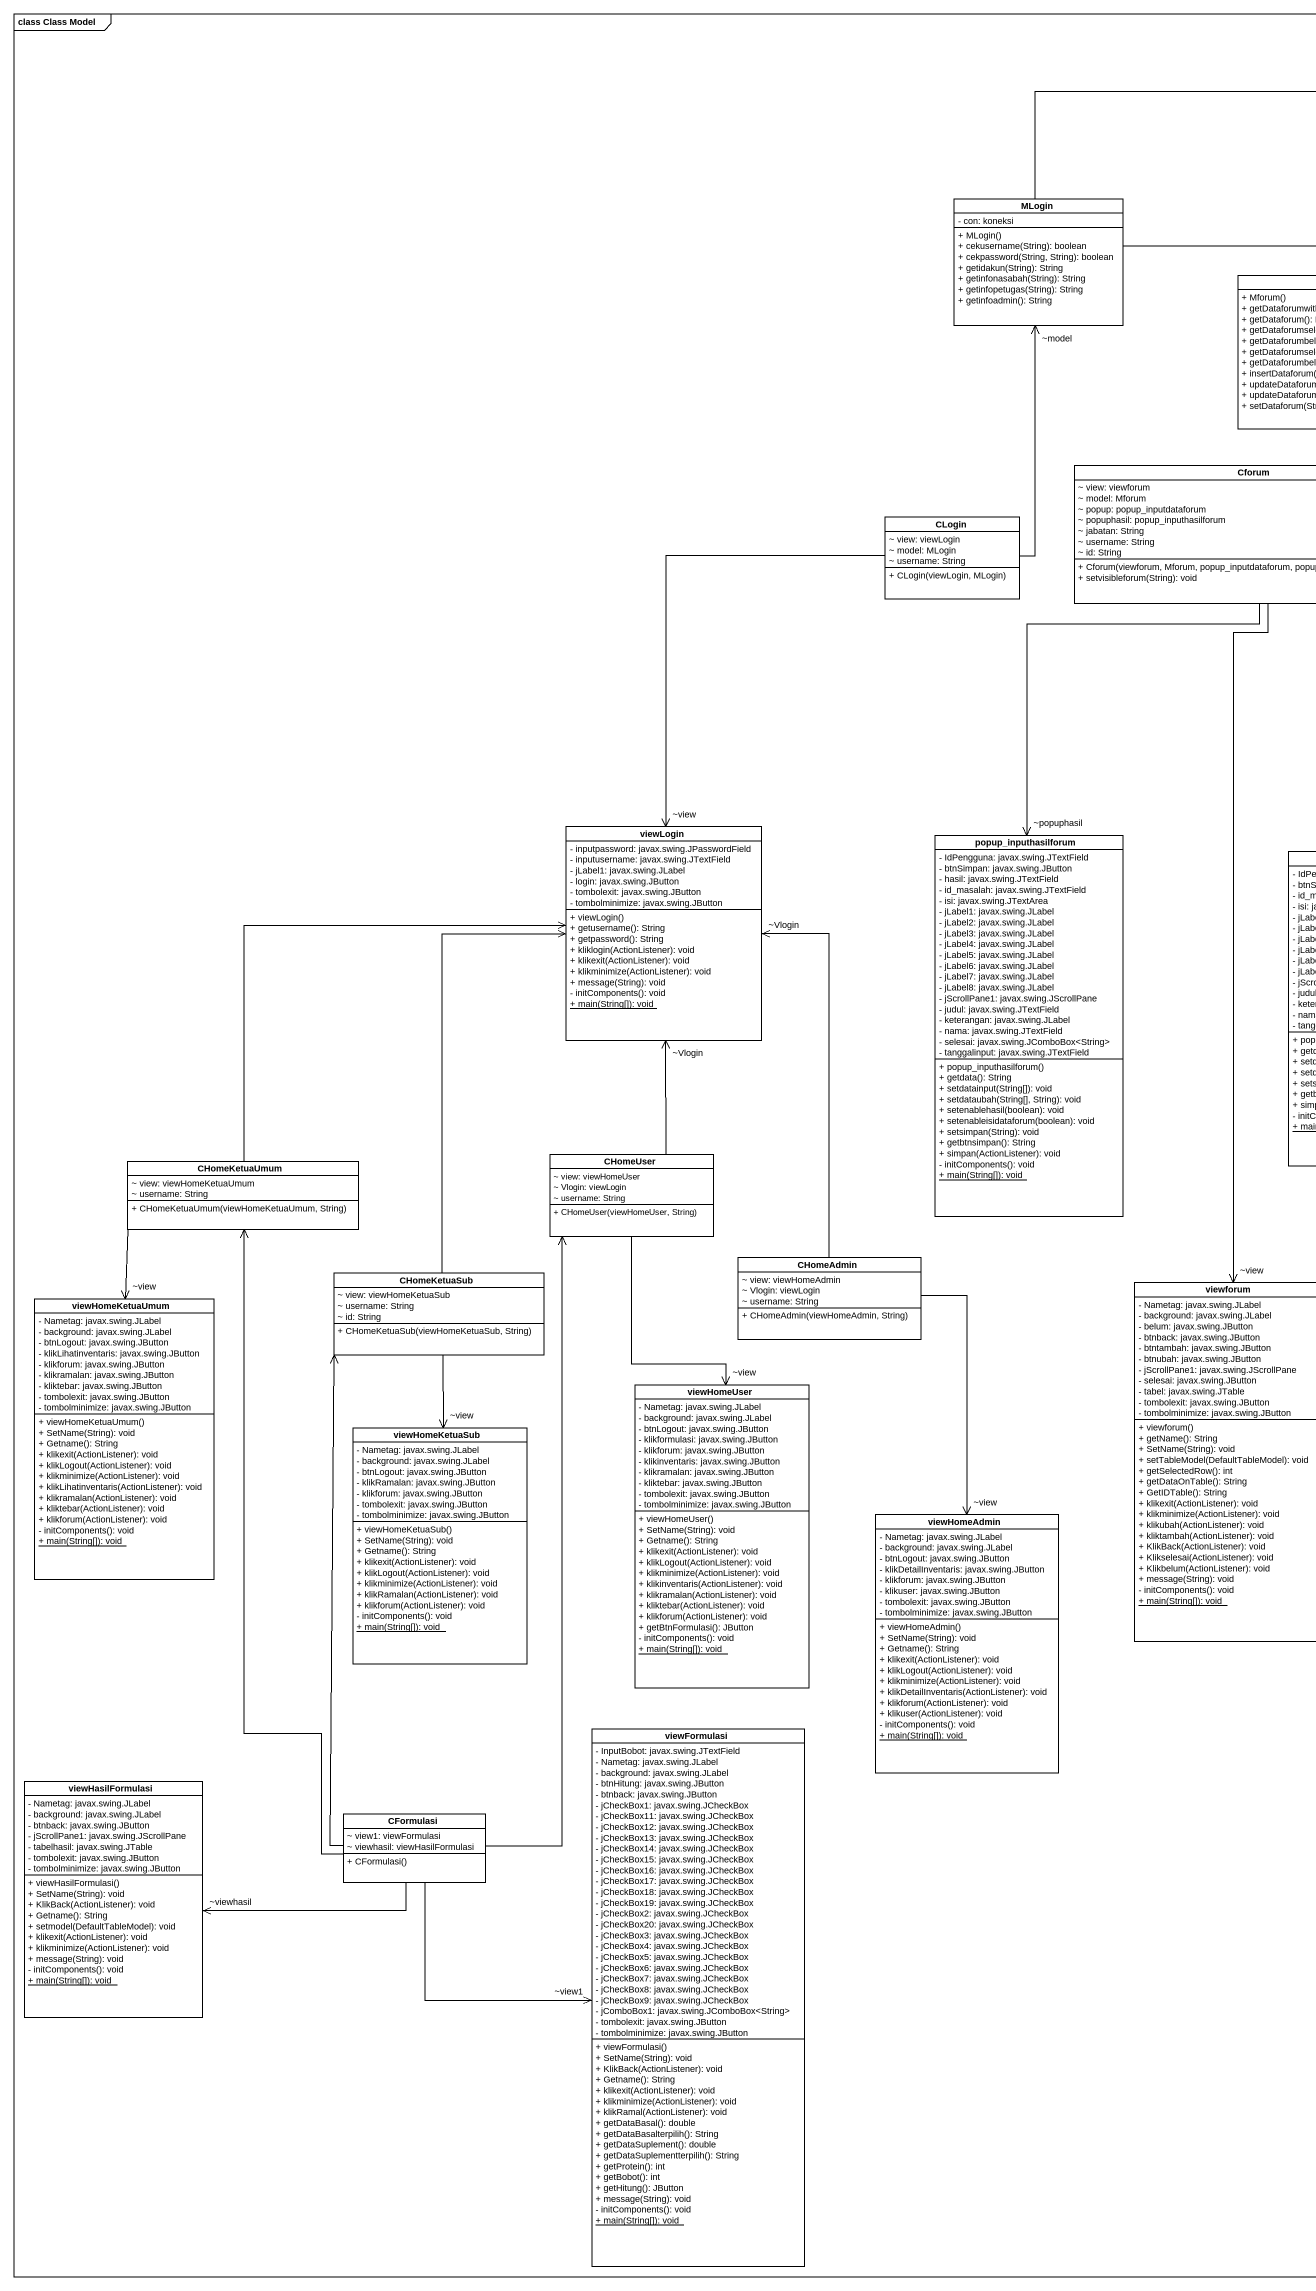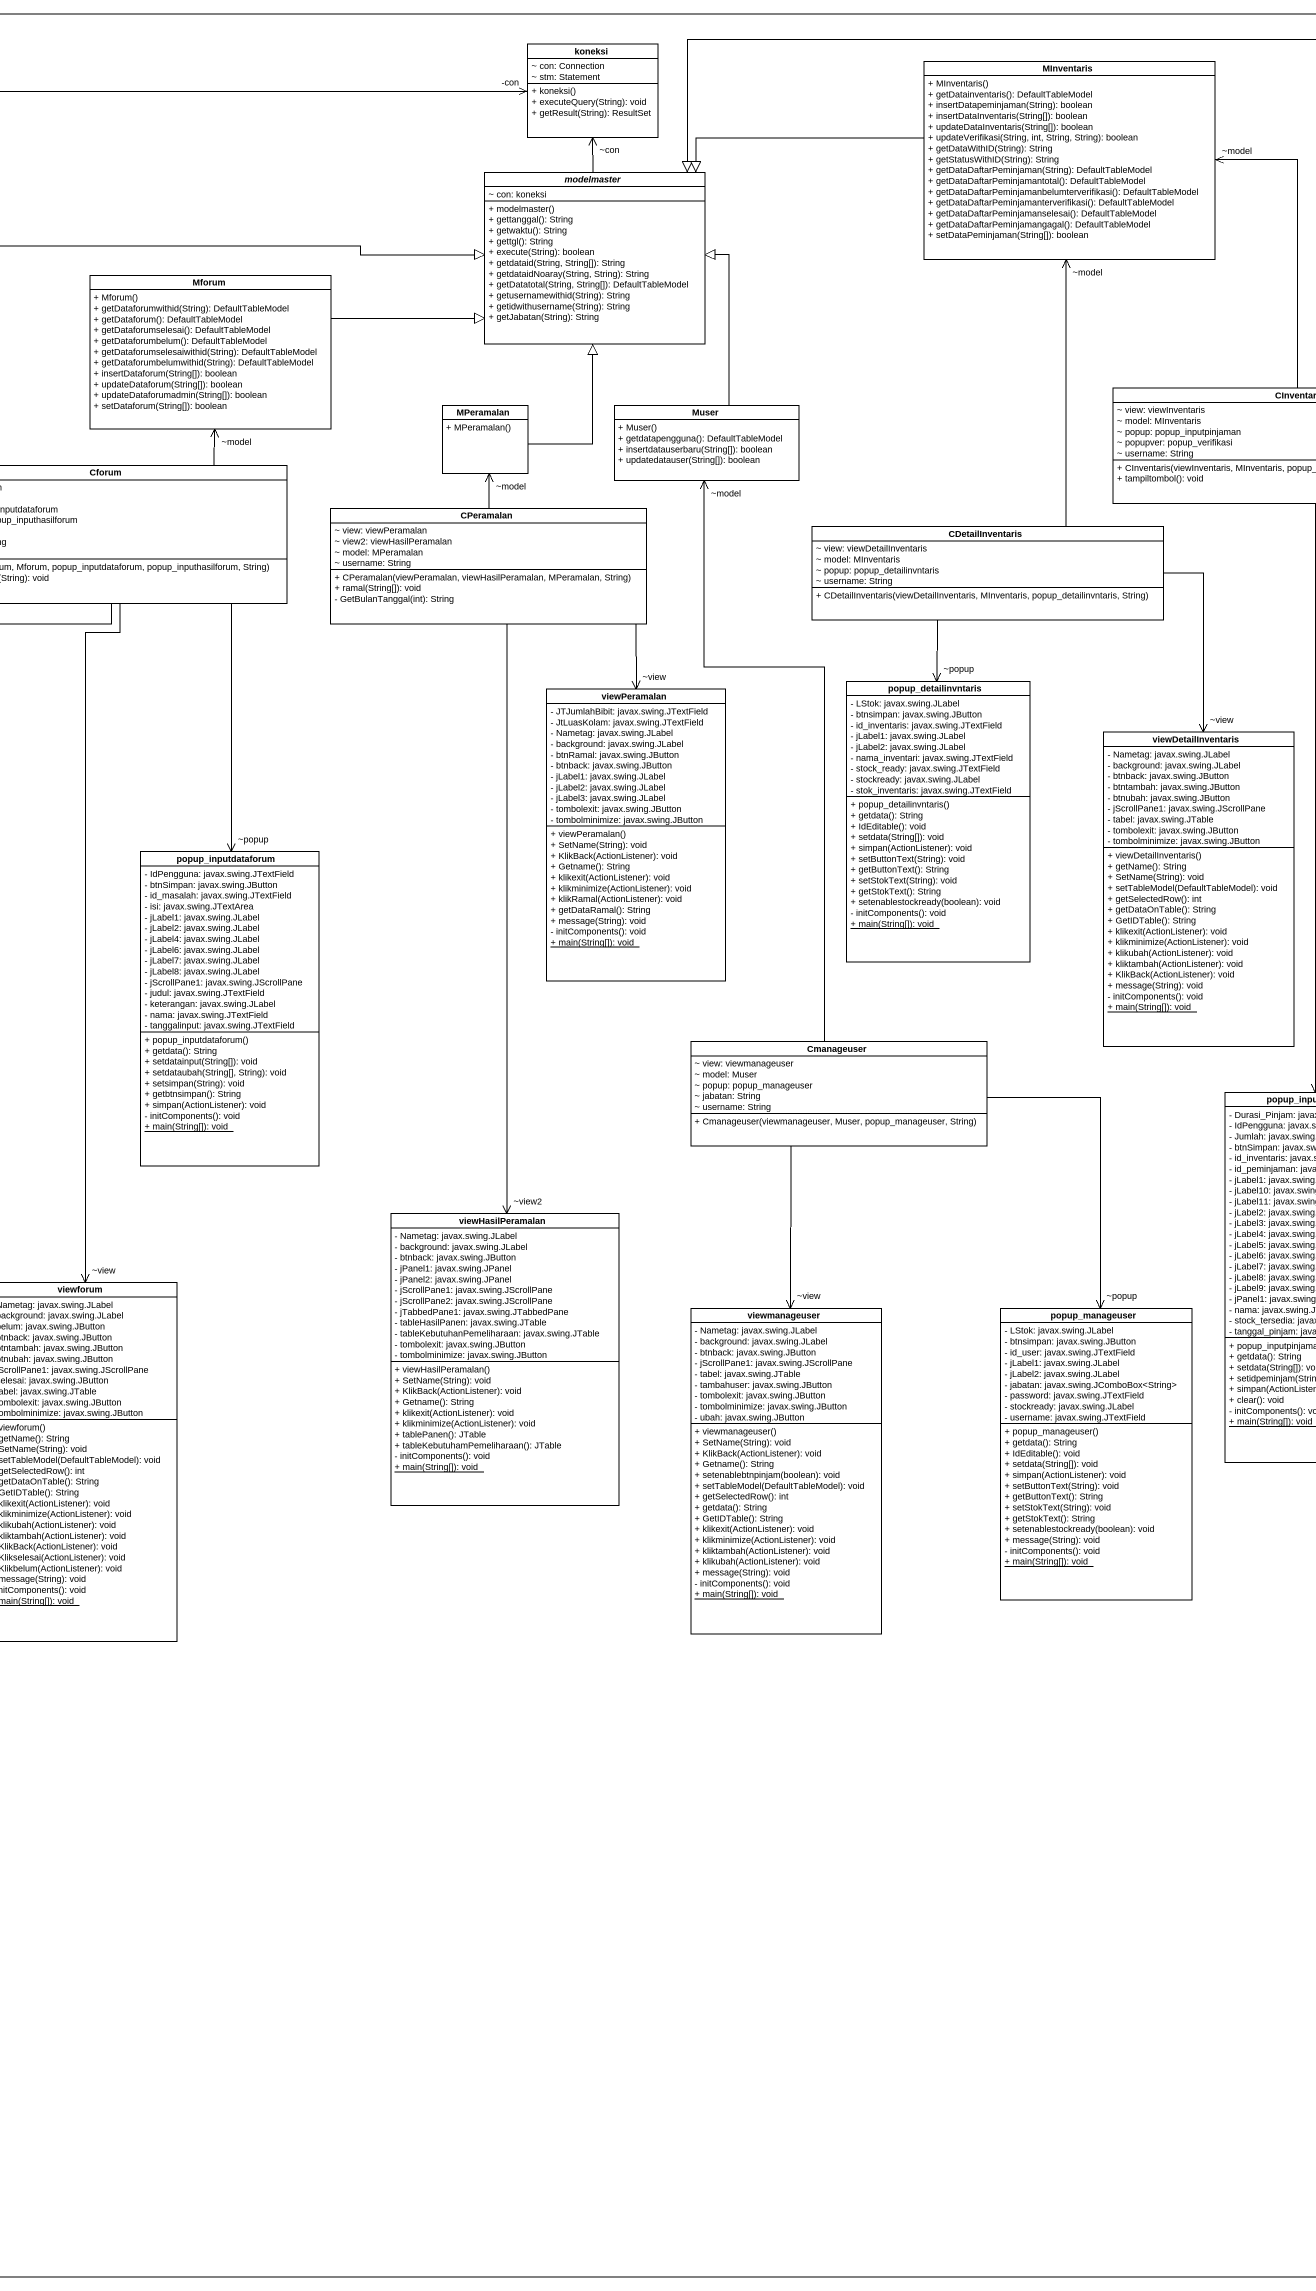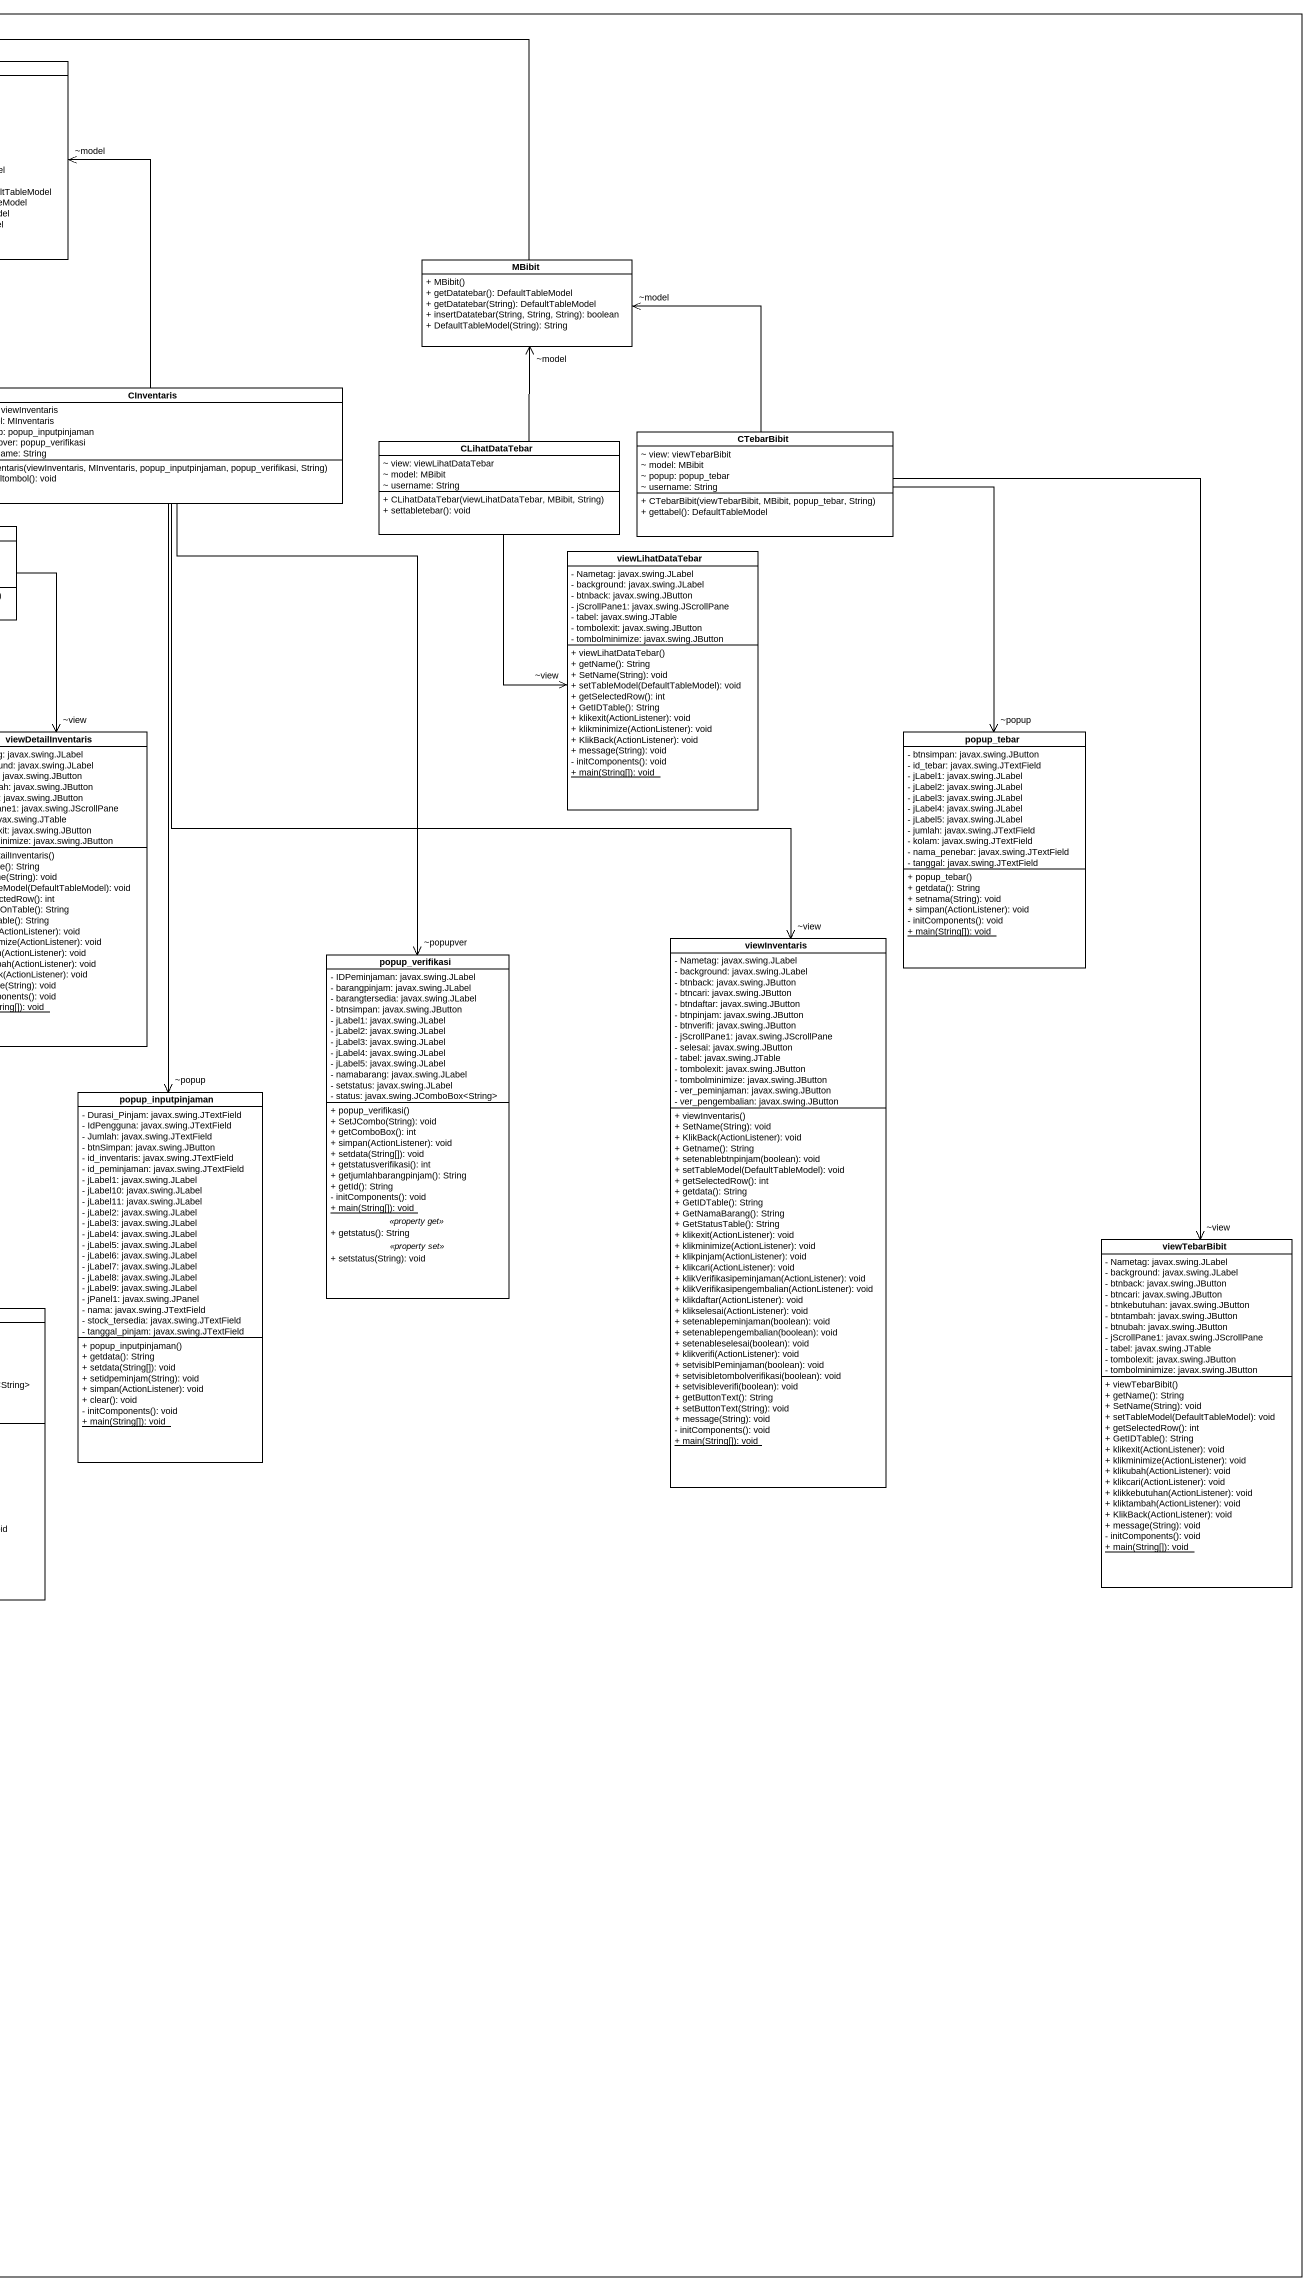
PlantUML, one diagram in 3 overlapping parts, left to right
@startuml
mainframe class Class Model
hide circle
hide empty members
skinparam classAttributeIconSize 0
class koneksi {
  ~ con: Connection
  ~ stm: Statement
  + koneksi()
  + executeQuery(String): void
  + getResult(String): ResultSet
}
class MInventaris {
  + MInventaris()
  + getDatainventaris(): DefaultTableModel
  + insertDatapeminjaman(String): boolean
  + insertDataInventaris(String[]): boolean
  + updateDataInventaris(String[]): boolean
  + updateVerifikasi(String, int, String, String): boolean
  + getDataWithID(String): String
  + getStatusWithID(String): String
  + getDataDaftarPeminjaman(String): DefaultTableModel
  + getDataDaftarPeminjamantotal(): DefaultTableModel
  + getDataDaftarPeminjamanbelumterverifikasi(): DefaultTableModel
  + getDataDaftarPeminjamanterverifikasi(): DefaultTableModel
  + getDataDaftarPeminjamanselesai(): DefaultTableModel
  + getDataDaftarPeminjamangagal(): DefaultTableModel
  + setDataPeminjaman(String[]): boolean
}
abstract class modelmaster {
  ~ con: koneksi
  + modelmaster()
  + gettanggal(): String
  + getwaktu(): String
  + gettgl(): String
  + execute(String): boolean
  + getdataid(String, String[]): String
  + getdataidNoaray(String, String): String
  + getDatatotal(String, String[]): DefaultTableModel
  + getusernamewithid(String): String
  + getidwithusername(String): String
  + getJabatan(String): String
}
class MLogin {
  - con: koneksi
  + MLogin()
  + cekusername(String): boolean
  + cekpassword(String, String): boolean
  + getidakun(String): String
  + getinfonasabah(String): String
  + getinfopetugas(String): String
  + getinfoadmin(): String
}
class Mforum {
  + Mforum()
  + getDataforumwithid(String): DefaultTableModel
  + getDataforum(): DefaultTableModel
  + getDataforumselesai(): DefaultTableModel
  + getDataforumbelum(): DefaultTableModel
  + getDataforumselesaiwithid(String): DefaultTableModel
  + getDataforumbelumwithid(String): DefaultTableModel
  + insertDataforum(String[]): boolean
  + updateDataforum(String[]): boolean
  + updateDataforumadmin(String[]): boolean
  + setDataforum(String[]): boolean
}
class MBibit {
  + MBibit()
  + getDatatebar(): DefaultTableModel
  + getDatatebar(String): DefaultTableModel
  + insertDatatebar(String, String, String): boolean
  + DefaultTableModel(String): String
}
class MPeramalan {
  + MPeramalan()
}
class Muser {
  + Muser()
  + getdatapengguna(): DefaultTableModel
  + insertdatauserbaru(String[]): boolean
  + updatedatauser(String[]): boolean
}
class CInventaris {
  ~ view: viewInventaris
  ~ model: MInventaris
  ~ popup: popup_inputpinjaman
  ~ popupver: popup_verifikasi
  ~ username: String
  + CInventaris(viewInventaris, MInventaris, popup_inputpinjaman, popup_verifikasi, String)
  + tampiltombol(): void
}
class CLihatDataTebar {
  ~ view: viewLihatDataTebar
  ~ model: MBibit
  ~ username: String
  + CLihatDataTebar(viewLihatDataTebar, MBibit, String)
  + settabletebar(): void
}
class CTebarBibit {
  ~ view: viewTebarBibit
  ~ model: MBibit
  ~ popup: popup_tebar
  ~ username: String
  + CTebarBibit(viewTebarBibit, MBibit, popup_tebar, String)
  + gettabel(): DefaultTableModel
}
class Cforum {
  ~ view: viewforum
  ~ model: Mforum
  ~ popup: popup_inputdataforum
  ~ popuphasil: popup_inputhasilforum
  ~ jabatan: String
  ~ username: String
  ~ id: String
  + Cforum(viewforum, Mforum, popup_inputdataforum, popup_inputhasilforum, String)
  + setvisibleforum(String): void
}
class CLogin {
  ~ view: viewLogin
  ~ model: MLogin
  ~ username: String
  + CLogin(viewLogin, MLogin)
}
class CPeramalan {
  ~ view: viewPeramalan
  ~ view2: viewHasilPeramalan
  ~ model: MPeramalan
  ~ username: String
  + CPeramalan(viewPeramalan, viewHasilPeramalan, MPeramalan, String)
  + ramal(String[]): void
  - GetBulanTanggal(int): String
}
class CDetailInventaris {
  ~ view: viewDetailInventaris
  ~ model: MInventaris
  ~ popup: popup_detailinvntaris
  ~ username: String
  + CDetailInventaris(viewDetailInventaris, MInventaris, popup_detailinvntaris, String)
}
class viewLihatDataTebar {
  - Nametag: javax.swing.JLabel
  - background: javax.swing.JLabel
  - btnback: javax.swing.JButton
  - jScrollPane1: javax.swing.JScrollPane
  - tabel: javax.swing.JTable
  - tombolexit: javax.swing.JButton
  - tombolminimize: javax.swing.JButton
  + viewLihatDataTebar()
  + getName(): String
  + SetName(String): void
  + setTableModel(DefaultTableModel): void
  + getSelectedRow(): int
  + GetIDTable(): String
  + klikexit(ActionListener): void
  + klikminimize(ActionListener): void
  + KlikBack(ActionListener): void
  + message(String): void
  - initComponents(): void
  {static} + main(String[]): void
}
class viewPeramalan {
  - JTJumlahBibit: javax.swing.JTextField
  - JtLuasKolam: javax.swing.JTextField
  - Nametag: javax.swing.JLabel
  - background: javax.swing.JLabel
  - btnRamal: javax.swing.JButton
  - btnback: javax.swing.JButton
  - jLabel1: javax.swing.JLabel
  - jLabel2: javax.swing.JLabel
  - jLabel3: javax.swing.JLabel
  - tombolexit: javax.swing.JButton
  - tombolminimize: javax.swing.JButton
  + viewPeramalan()
  + SetName(String): void
  + KlikBack(ActionListener): void
  + Getname(): String
  + klikexit(ActionListener): void
  + klikminimize(ActionListener): void
  + klikRamal(ActionListener): void
  + getDataRamal(): String
  + message(String): void
  - initComponents(): void
  {static} + main(String[]): void
}
class popup_detailinvntaris {
  - LStok: javax.swing.JLabel
  - btnsimpan: javax.swing.JButton
  - id_inventaris: javax.swing.JTextField
  - jLabel1: javax.swing.JLabel
  - jLabel2: javax.swing.JLabel
  - nama_inventari: javax.swing.JTextField
  - stock_ready: javax.swing.JTextField
  - stockready: javax.swing.JLabel
  - stok_inventaris: javax.swing.JTextField
  + popup_detailinvntaris()
  + getdata(): String
  + IdEditable(): void
  + setdata(String[]): void
  + simpan(ActionListener): void
  + setButtonText(String): void
  + getButtonText(): String
  + setStokText(String): void
  + getStokText(): String
  + setenablestockready(boolean): void
  - initComponents(): void
  {static} + main(String[]): void
}
class viewDetailInventaris {
  - Nametag: javax.swing.JLabel
  - background: javax.swing.JLabel
  - btnback: javax.swing.JButton
  - btntambah: javax.swing.JButton
  - btnubah: javax.swing.JButton
  - jScrollPane1: javax.swing.JScrollPane
  - tabel: javax.swing.JTable
  - tombolexit: javax.swing.JButton
  - tombolminimize: javax.swing.JButton
  + viewDetailInventaris()
  + getName(): String
  + SetName(String): void
  + setTableModel(DefaultTableModel): void
  + getSelectedRow(): int
  + getDataOnTable(): String
  + GetIDTable(): String
  + klikexit(ActionListener): void
  + klikminimize(ActionListener): void
  + klikubah(ActionListener): void
  + kliktambah(ActionListener): void
  + KlikBack(ActionListener): void
  + message(String): void
  - initComponents(): void
  {static} + main(String[]): void
}
class popup_tebar {
  - btnsimpan: javax.swing.JButton
  - id_tebar: javax.swing.JTextField
  - jLabel1: javax.swing.JLabel
  - jLabel2: javax.swing.JLabel
  - jLabel3: javax.swing.JLabel
  - jLabel4: javax.swing.JLabel
  - jLabel5: javax.swing.JLabel
  - jumlah: javax.swing.JTextField
  - kolam: javax.swing.JTextField
  - nama_penebar: javax.swing.JTextField
  - tanggal: javax.swing.JTextField
  + popup_tebar()
  + getdata(): String
  + setnama(String): void
  + simpan(ActionListener): void
  - initComponents(): void
  {static} + main(String[]): void
}
class viewLogin {
  - inputpassword: javax.swing.JPasswordField
  - inputusername: javax.swing.JTextField
  - jLabel1: javax.swing.JLabel
  - login: javax.swing.JButton
  - tombolexit: javax.swing.JButton
  - tombolminimize: javax.swing.JButton
  + viewLogin()
  + getusername(): String
  + getpassword(): String
  + kliklogin(ActionListener): void
  + klikexit(ActionListener): void
  + klikminimize(ActionListener): void
  + message(String): void
  - initComponents(): void
  {static} + main(String[]): void
}
class popup_inputhasilforum {
  - IdPengguna: javax.swing.JTextField
  - btnSimpan: javax.swing.JButton
  - hasil: javax.swing.JTextField
  - id_masalah: javax.swing.JTextField
  - isi: javax.swing.JTextArea
  - jLabel1: javax.swing.JLabel
  - jLabel2: javax.swing.JLabel
  - jLabel3: javax.swing.JLabel
  - jLabel4: javax.swing.JLabel
  - jLabel5: javax.swing.JLabel
  - jLabel6: javax.swing.JLabel
  - jLabel7: javax.swing.JLabel
  - jLabel8: javax.swing.JLabel
  - jScrollPane1: javax.swing.JScrollPane
  - judul: javax.swing.JTextField
  - keterangan: javax.swing.JLabel
  - nama: javax.swing.JTextField
  - selesai: javax.swing.JComboBox<String>
  - tanggalinput: javax.swing.JTextField
  + popup_inputhasilforum()
  + getdata(): String
  + setdatainput(String[]): void
  + setdataubah(String[], String): void
  + setenablehasil(boolean): void
  + setenableisidataforum(boolean): void
  + setsimpan(String): void
  + getbtnsimpan(): String
  + simpan(ActionListener): void
  - initComponents(): void
  {static} + main(String[]): void
}
class popup_inputdataforum {
  - IdPengguna: javax.swing.JTextField
  - btnSimpan: javax.swing.JButton
  - id_masalah: javax.swing.JTextField
  - isi: javax.swing.JTextArea
  - jLabel1: javax.swing.JLabel
  - jLabel2: javax.swing.JLabel
  - jLabel4: javax.swing.JLabel
  - jLabel6: javax.swing.JLabel
  - jLabel7: javax.swing.JLabel
  - jLabel8: javax.swing.JLabel
  - jScrollPane1: javax.swing.JScrollPane
  - judul: javax.swing.JTextField
  - keterangan: javax.swing.JLabel
  - nama: javax.swing.JTextField
  - tanggalinput: javax.swing.JTextField
  + popup_inputdataforum()
  + getdata(): String
  + setdatainput(String[]): void
  + setdataubah(String[], String): void
  + setsimpan(String): void
  + getbtnsimpan(): String
  + simpan(ActionListener): void
  - initComponents(): void
  {static} + main(String[]): void
}
class viewInventaris {
  - Nametag: javax.swing.JLabel
  - background: javax.swing.JLabel
  - btnback: javax.swing.JButton
  - btncari: javax.swing.JButton
  - btndaftar: javax.swing.JButton
  - btnpinjam: javax.swing.JButton
  - btnverifi: javax.swing.JButton
  - jScrollPane1: javax.swing.JScrollPane
  - selesai: javax.swing.JButton
  - tabel: javax.swing.JTable
  - tombolexit: javax.swing.JButton
  - tombolminimize: javax.swing.JButton
  - ver_peminjaman: javax.swing.JButton
  - ver_pengembalian: javax.swing.JButton
  + viewInventaris()
  + SetName(String): void
  + KlikBack(ActionListener): void
  + Getname(): String
  + setenablebtnpinjam(boolean): void
  + setTableModel(DefaultTableModel): void
  + getSelectedRow(): int
  + getdata(): String
  + GetIDTable(): String
  + GetNamaBarang(): String
  + GetStatusTable(): String
  + klikexit(ActionListener): void
  + klikminimize(ActionListener): void
  + klikpinjam(ActionListener): void
  + klikcari(ActionListener): void
  + klikVerifikasipeminjaman(ActionListener): void
  + klikVerifikasipengembalian(ActionListener): void
  + klikdaftar(ActionListener): void
  + klikselesai(ActionListener): void
  + setenablepeminjaman(boolean): void
  + setenablepengembalian(boolean): void
  + setenableselesai(boolean): void
  + klikverifi(ActionListener): void
  + setvisiblPeminjaman(boolean): void
  + setvisibletombolverifikasi(boolean): void
  + setvisibleverifi(boolean): void
  + getButtonText(): String
  + setButtonText(String): void
  + message(String): void
  - initComponents(): void
  {static} + main(String[]): void
}
class popup_verifikasi {
  - IDPeminjaman: javax.swing.JLabel
  - barangpinjam: javax.swing.JLabel
  - barangtersedia: javax.swing.JLabel
  - btnsimpan: javax.swing.JButton
  - jLabel1: javax.swing.JLabel
  - jLabel2: javax.swing.JLabel
  - jLabel3: javax.swing.JLabel
  - jLabel4: javax.swing.JLabel
  - jLabel5: javax.swing.JLabel
  - namabarang: javax.swing.JLabel
  - setstatus: javax.swing.JLabel
  - status: javax.swing.JComboBox<String>
  --
  + popup_verifikasi()
  + SetJCombo(String): void
  + getComboBox(): int
  + simpan(ActionListener): void
  + setdata(String[]): void
  + getstatusverifikasi(): int
  + getjumlahbarangpinjam(): String
  + getId(): String
  - initComponents(): void
  {static} + main(String[]): void
  .. <<property get>> ..
  + getstatus(): String
  .. <<property set>> ..
  + setstatus(String): void
}
class Cmanageuser {
  ~ view: viewmanageuser
  ~ model: Muser
  ~ popup: popup_manageuser
  ~ jabatan: String
  ~ username: String
  + Cmanageuser(viewmanageuser, Muser, popup_manageuser, String)
}
class popup_inputpinjaman {
  - Durasi_Pinjam: javax.swing.JTextField
  - IdPengguna: javax.swing.JTextField
  - Jumlah: javax.swing.JTextField
  - btnSimpan: javax.swing.JButton
  - id_inventaris: javax.swing.JTextField
  - id_peminjaman: javax.swing.JTextField
  - jLabel1: javax.swing.JLabel
  - jLabel10: javax.swing.JLabel
  - jLabel11: javax.swing.JLabel
  - jLabel2: javax.swing.JLabel
  - jLabel3: javax.swing.JLabel
  - jLabel4: javax.swing.JLabel
  - jLabel5: javax.swing.JLabel
  - jLabel6: javax.swing.JLabel
  - jLabel7: javax.swing.JLabel
  - jLabel8: javax.swing.JLabel
  - jLabel9: javax.swing.JLabel
  - jPanel1: javax.swing.JPanel
  - nama: javax.swing.JTextField
  - stock_tersedia: javax.swing.JTextField
  - tanggal_pinjam: javax.swing.JTextField
  + popup_inputpinjaman()
  + getdata(): String
  + setdata(String[]): void
  + setidpeminjam(String): void
  + simpan(ActionListener): void
  + clear(): void
  - initComponents(): void
  {static} + main(String[]): void
}
class CHomeKetuaUmum {
  ~ view: viewHomeKetuaUmum
  ~ username: String
  + CHomeKetuaUmum(viewHomeKetuaUmum, String)
}
class CHomeUser {
  ~ view: viewHomeUser
  ~ Vlogin: viewLogin
  ~ username: String
  + CHomeUser(viewHomeUser, String)
}
class viewHasilPeramalan {
  - Nametag: javax.swing.JLabel
  - background: javax.swing.JLabel
  - btnback: javax.swing.JButton
  - jPanel1: javax.swing.JPanel
  - jPanel2: javax.swing.JPanel
  - jScrollPane1: javax.swing.JScrollPane
  - jScrollPane2: javax.swing.JScrollPane
  - jTabbedPane1: javax.swing.JTabbedPane
  - tableHasilPanen: javax.swing.JTable
  - tableKebutuhanPemeliharaan: javax.swing.JTable
  - tombolexit: javax.swing.JButton
  - tombolminimize: javax.swing.JButton
  + viewHasilPeramalan()
  + SetName(String): void
  + KlikBack(ActionListener): void
  + Getname(): String
  + klikexit(ActionListener): void
  + klikminimize(ActionListener): void
  + tablePanen(): JTable
  + tableKebutuhamPemeliharaan(): JTable
  - initComponents(): void
  {static} + main(String[]): void
}
class CHomeAdmin {
  ~ view: viewHomeAdmin
  ~ Vlogin: viewLogin
  ~ username: String
  + CHomeAdmin(viewHomeAdmin, String)
}
class viewTebarBibit {
  - Nametag: javax.swing.JLabel
  - background: javax.swing.JLabel
  - btnback: javax.swing.JButton
  - btncari: javax.swing.JButton
  - btnkebutuhan: javax.swing.JButton
  - btntambah: javax.swing.JButton
  - btnubah: javax.swing.JButton
  - jScrollPane1: javax.swing.JScrollPane
  - tabel: javax.swing.JTable
  - tombolexit: javax.swing.JButton
  - tombolminimize: javax.swing.JButton
  + viewTebarBibit()
  + getName(): String
  + SetName(String): void
  + setTableModel(DefaultTableModel): void
  + getSelectedRow(): int
  + GetIDTable(): String
  + klikexit(ActionListener): void
  + klikminimize(ActionListener): void
  + klikubah(ActionListener): void
  + klikcari(ActionListener): void
  + klikkebutuhan(ActionListener): void
  + kliktambah(ActionListener): void
  + KlikBack(ActionListener): void
  + message(String): void
  - initComponents(): void
  {static} + main(String[]): void
}
class CHomeKetuaSub {
  ~ view: viewHomeKetuaSub
  ~ username: String
  ~ id: String
  + CHomeKetuaSub(viewHomeKetuaSub, String)
}
class viewforum {
  - Nametag: javax.swing.JLabel
  - background: javax.swing.JLabel
  - belum: javax.swing.JButton
  - btnback: javax.swing.JButton
  - btntambah: javax.swing.JButton
  - btnubah: javax.swing.JButton
  - jScrollPane1: javax.swing.JScrollPane
  - selesai: javax.swing.JButton
  - tabel: javax.swing.JTable
  - tombolexit: javax.swing.JButton
  - tombolminimize: javax.swing.JButton
  + viewforum()
  + getName(): String
  + SetName(String): void
  + setTableModel(DefaultTableModel): void
  + getSelectedRow(): int
  + getDataOnTable(): String
  + GetIDTable(): String
  + klikexit(ActionListener): void
  + klikminimize(ActionListener): void
  + klikubah(ActionListener): void
  + kliktambah(ActionListener): void
  + KlikBack(ActionListener): void
  + Klikselesai(ActionListener): void
  + Klikbelum(ActionListener): void
  + message(String): void
  - initComponents(): void
  {static} + main(String[]): void
}
class viewHomeKetuaUmum {
  - Nametag: javax.swing.JLabel
  - background: javax.swing.JLabel
  - btnLogout: javax.swing.JButton
  - klikLihatinventaris: javax.swing.JButton
  - klikforum: javax.swing.JButton
  - klikramalan: javax.swing.JButton
  - kliktebar: javax.swing.JButton
  - tombolexit: javax.swing.JButton
  - tombolminimize: javax.swing.JButton
  + viewHomeKetuaUmum()
  + SetName(String): void
  + Getname(): String
  + klikexit(ActionListener): void
  + klikLogout(ActionListener): void
  + klikminimize(ActionListener): void
  + klikLihatinventaris(ActionListener): void
  + klikramalan(ActionListener): void
  + kliktebar(ActionListener): void
  + klikforum(ActionListener): void
  - initComponents(): void
  {static} + main(String[]): void
}
class viewmanageuser {
  - Nametag: javax.swing.JLabel
  - background: javax.swing.JLabel
  - btnback: javax.swing.JButton
  - jScrollPane1: javax.swing.JScrollPane
  - tabel: javax.swing.JTable
  - tambahuser: javax.swing.JButton
  - tombolexit: javax.swing.JButton
  - tombolminimize: javax.swing.JButton
  - ubah: javax.swing.JButton
  + viewmanageuser()
  + SetName(String): void
  + KlikBack(ActionListener): void
  + Getname(): String
  + setenablebtnpinjam(boolean): void
  + setTableModel(DefaultTableModel): void
  + getSelectedRow(): int
  + getdata(): String
  + GetIDTable(): String
  + klikexit(ActionListener): void
  + klikminimize(ActionListener): void
  + kliktambah(ActionListener): void
  + klikubah(ActionListener): void
  + message(String): void
  - initComponents(): void
  {static} + main(String[]): void
}
class popup_manageuser {
  - LStok: javax.swing.JLabel
  - btnsimpan: javax.swing.JButton
  - id_user: javax.swing.JTextField
  - jLabel1: javax.swing.JLabel
  - jLabel2: javax.swing.JLabel
  - jabatan: javax.swing.JComboBox<String>
  - password: javax.swing.JTextField
  - stockready: javax.swing.JLabel
  - username: javax.swing.JTextField
  + popup_manageuser()
  + getdata(): String
  + IdEditable(): void
  + setdata(String[]): void
  + simpan(ActionListener): void
  + setButtonText(String): void
  + getButtonText(): String
  + setStokText(String): void
  + getStokText(): String
  + setenablestockready(boolean): void
  + message(String): void
  - initComponents(): void
  {static} + main(String[]): void
}
class viewHomeUser {
  - Nametag: javax.swing.JLabel
  - background: javax.swing.JLabel
  - btnLogout: javax.swing.JButton
  - klikformulasi: javax.swing.JButton
  - klikforum: javax.swing.JButton
  - klikinventaris: javax.swing.JButton
  - klikramalan: javax.swing.JButton
  - kliktebar: javax.swing.JButton
  - tombolexit: javax.swing.JButton
  - tombolminimize: javax.swing.JButton
  + viewHomeUser()
  + SetName(String): void
  + Getname(): String
  + klikexit(ActionListener): void
  + klikLogout(ActionListener): void
  + klikminimize(ActionListener): void
  + klikinventaris(ActionListener): void
  + klikramalan(ActionListener): void
  + kliktebar(ActionListener): void
  + klikforum(ActionListener): void
  + getBtnFormulasi(): JButton
  - initComponents(): void
  {static} + main(String[]): void
}
class viewHomeKetuaSub {
  - Nametag: javax.swing.JLabel
  - background: javax.swing.JLabel
  - btnLogout: javax.swing.JButton
  - klikRamalan: javax.swing.JButton
  - klikforum: javax.swing.JButton
  - tombolexit: javax.swing.JButton
  - tombolminimize: javax.swing.JButton
  + viewHomeKetuaSub()
  + SetName(String): void
  + Getname(): String
  + klikexit(ActionListener): void
  + klikLogout(ActionListener): void
  + klikminimize(ActionListener): void
  + klikRamalan(ActionListener): void
  + klikforum(ActionListener): void
  - initComponents(): void
  {static} + main(String[]): void
}
class viewHomeAdmin {
  - Nametag: javax.swing.JLabel
  - background: javax.swing.JLabel
  - btnLogout: javax.swing.JButton
  - klikDetailInventaris: javax.swing.JButton
  - klikforum: javax.swing.JButton
  - klikuser: javax.swing.JButton
  - tombolexit: javax.swing.JButton
  - tombolminimize: javax.swing.JButton
  + viewHomeAdmin()
  + SetName(String): void
  + Getname(): String
  + klikexit(ActionListener): void
  + klikLogout(ActionListener): void
  + klikminimize(ActionListener): void
  + klikDetailInventaris(ActionListener): void
  + klikforum(ActionListener): void
  + klikuser(ActionListener): void
  - initComponents(): void
  {static} + main(String[]): void
}
class viewFormulasi {
  - InputBobot: javax.swing.JTextField
  - Nametag: javax.swing.JLabel
  - background: javax.swing.JLabel
  - btnHitung: javax.swing.JButton
  - btnback: javax.swing.JButton
  - jCheckBox1: javax.swing.JCheckBox
  - jCheckBox11: javax.swing.JCheckBox
  - jCheckBox12: javax.swing.JCheckBox
  - jCheckBox13: javax.swing.JCheckBox
  - jCheckBox14: javax.swing.JCheckBox
  - jCheckBox15: javax.swing.JCheckBox
  - jCheckBox16: javax.swing.JCheckBox
  - jCheckBox17: javax.swing.JCheckBox
  - jCheckBox18: javax.swing.JCheckBox
  - jCheckBox19: javax.swing.JCheckBox
  - jCheckBox2: javax.swing.JCheckBox
  - jCheckBox20: javax.swing.JCheckBox
  - jCheckBox3: javax.swing.JCheckBox
  - jCheckBox4: javax.swing.JCheckBox
  - jCheckBox5: javax.swing.JCheckBox
  - jCheckBox6: javax.swing.JCheckBox
  - jCheckBox7: javax.swing.JCheckBox
  - jCheckBox8: javax.swing.JCheckBox
  - jCheckBox9: javax.swing.JCheckBox
  - jComboBox1: javax.swing.JComboBox<String>
  - tombolexit: javax.swing.JButton
  - tombolminimize: javax.swing.JButton
  + viewFormulasi()
  + SetName(String): void
  + KlikBack(ActionListener): void
  + Getname(): String
  + klikexit(ActionListener): void
  + klikminimize(ActionListener): void
  + klikRamal(ActionListener): void
  + getDataBasal(): double
  + getDataBasalterpilih(): String
  + getDataSuplement(): double
  + getDataSuplementterpilih(): String
  + getProtein(): int
  + getBobot(): int
  + getHitung(): JButton
  + message(String): void
  - initComponents(): void
  {static} + main(String[]): void
}
class viewHasilFormulasi {
  - Nametag: javax.swing.JLabel
  - background: javax.swing.JLabel
  - btnback: javax.swing.JButton
  - jScrollPane1: javax.swing.JScrollPane
  - tabelhasil: javax.swing.JTable
  - tombolexit: javax.swing.JButton
  - tombolminimize: javax.swing.JButton
  + viewHasilFormulasi()
  + SetName(String): void
  + KlikBack(ActionListener): void
  + Getname(): String
  + setmodel(DefaultTableModel): void
  + klikexit(ActionListener): void
  + klikminimize(ActionListener): void
  + message(String): void
  - initComponents(): void
  {static} + main(String[]): void
}
class CFormulasi {
  ~ view1: viewFormulasi
  ~ viewhasil: viewHasilFormulasi
  + CFormulasi()
}
MInventaris -left-|> modelmaster
modelmaster -up-> "~con" koneksi
MLogin -right-> "-con" koneksi
MLogin -right-|> modelmaster
Mforum -right-|> modelmaster
MBibit -left-|> modelmaster
MPeramalan -up-|> modelmaster
Muser -up-|> modelmaster
CInventaris -up-> "~model" MInventaris
CInventaris --> "~view" viewInventaris
CInventaris --> "~popupver" popup_verifikasi
CInventaris --> "~popup" popup_inputpinjaman
CLihatDataTebar -up-> "~model" MBibit
CLihatDataTebar --> "~view" viewLihatDataTebar
CTebarBibit -up-> "~model" MBibit
CTebarBibit --> "~popup" popup_tebar
CTebarBibit --> "~view" viewTebarBibit
Cforum -up-> "~model" Mforum
Cforum --> "~popuphasil" popup_inputhasilforum
Cforum --> "~popup" popup_inputdataforum
Cforum --> "~view" viewforum
CLogin -up-> "~model" MLogin
CLogin --> "~view" viewLogin
CPeramalan -up-> "~model" MPeramalan
CPeramalan --> "~view" viewPeramalan
CPeramalan --> "~view2" viewHasilPeramalan
CDetailInventaris -up-> "~model" MInventaris
CDetailInventaris --> "~popup" popup_detailinvntaris
CDetailInventaris --> "~view" viewDetailInventaris
Cmanageuser -up-> "~model" Muser
Cmanageuser --> "~view" viewmanageuser
Cmanageuser --> "~popup" popup_manageuser
CHomeKetuaUmum -up-> viewLogin
CHomeKetuaUmum --> "~view" viewHomeKetuaUmum
CHomeUser -up-> "~Vlogin" viewLogin
CHomeUser --> "~view" viewHomeUser
CHomeAdmin -up-> "~Vlogin" viewLogin
CHomeAdmin --> "~view" viewHomeAdmin
CHomeKetuaSub -up-> viewLogin
CHomeKetuaSub --> "~view" viewHomeKetuaSub
CFormulasi -up-> CHomeKetuaUmum
CFormulasi -up-> CHomeUser
CFormulasi -up-> CHomeKetuaSub
CFormulasi -right-> "~view1" viewFormulasi
CFormulasi -left-> "~viewhasil" viewHasilFormulasi
@enduml
